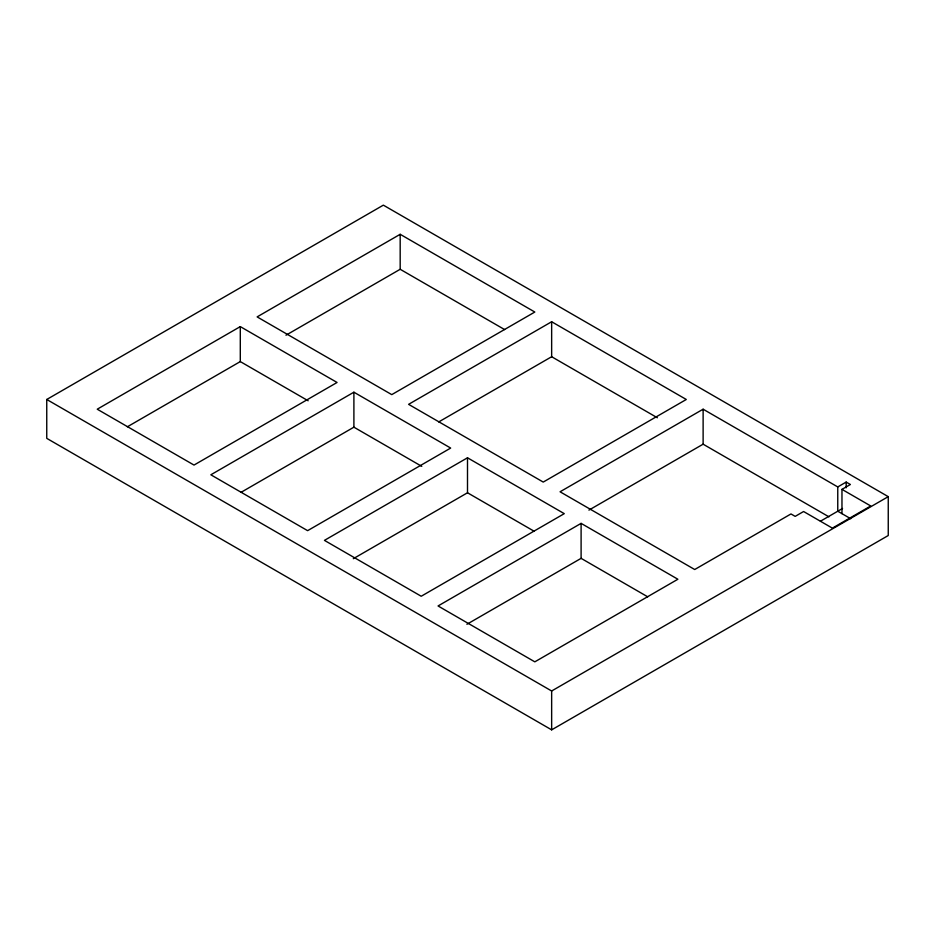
<?xml version="1.0" encoding="UTF-8"?>
<svg xmlns="http://www.w3.org/2000/svg" width="935" height="935" viewBox="0 0 935 935"><rect width="100%" height="100%" fill="white"/><g stroke="black" fill="none" stroke-linecap="round" stroke-linejoin="round"><path stroke-width="1.4" d="M46.75 399.479L383.35 205.151L888.25 496.649L888.25 535.521L551.65 729.849L46.75 438.351L46.75 399.479L551.65 690.988L888.25 496.649M240.295 326.607L97.24 409.203L194.012 465.069L337.067 382.473L240.295 326.607L240.295 361.588L127.359 426.792M400.18 234.299L257.125 316.895L391.765 394.628L534.82 312.033L400.18 234.299L400.18 269.28L285.981 335.209M353.897 392.197L210.843 474.793L307.615 530.659L450.67 448.064L353.897 392.197L353.897 427.178L240.961 492.383M551.65 321.745L408.595 404.341L543.235 482.074L686.29 399.479L551.65 321.745L551.65 356.726L438.714 421.93M467.5 457.788L324.445 540.372L421.217 596.25L564.273 513.654L467.5 457.788L467.5 492.768L353.301 558.698M841.967 489.367L850.383 484.505L846.175 482.074L837.76 486.936L703.12 409.203L560.065 491.787L694.705 569.52L790.975 513.946L795.182 516.377L803.597 511.515L832.372 528.135L870.742 505.975L841.967 489.367L841.967 513.654M588.921 510.113L703.12 444.183L828.948 516.833M581.102 523.366L438.048 605.962L534.82 661.84L677.875 579.244L581.102 523.366L581.102 558.347L466.904 624.276M820.427 521.227L842.564 508.453M850.721 518.715L837.76 511.223L837.76 486.936M400.18 269.28L504.619 329.576M551.65 356.726L657.352 417.758M240.295 361.588L308.164 400.776M353.897 427.178L421.767 466.355M467.5 492.768L534.107 531.22M581.102 558.347L647.71 596.81M846.175 482.074L846.175 487.789M703.12 409.203L703.12 444.183M551.65 690.988L551.65 729.849"/></g></svg>
